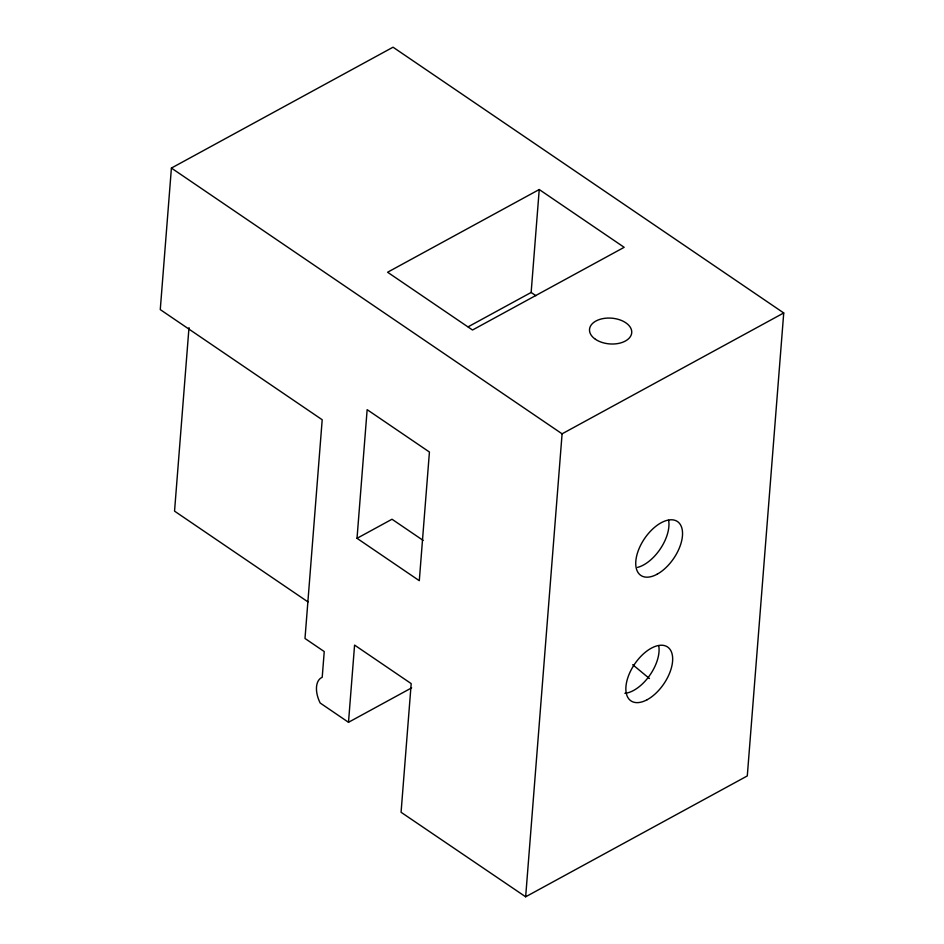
<?xml version="1.0" encoding="UTF-8"?>
<svg xmlns="http://www.w3.org/2000/svg" width="944" height="944" viewBox="0 0 944 944"><rect width="100%" height="100%" fill="white"/><g stroke="black" fill="none" stroke-linecap="round" stroke-linejoin="round"><path stroke-width="1.42" d="M348.501 722.29L354.578 645.094L411.195 683.609L401.07 812.277L525.655 896.8L747.294 775.933L783.732 312.96L393.046 47.2L171.407 168.067L160.268 309.597L322.199 419.75L304.995 638.474L324.24 651.572L322.211 677.308A23.034 13.322 61.4 0 0 320.193 703.032L348.501 722.29L411.643 687.857M188.989 327.651L174.546 511.141L308.015 601.93M357.021 538.316L367.145 409.661L429.426 452.023L419.301 580.69L357.021 538.316L392.008 519.235L423.16 540.416M468.165 326.801L531.142 292.463L539.236 189.532L624.173 247.316L472.519 330.011L387.595 272.238L539.236 189.532M525.655 896.8L562.093 433.827L783.732 312.96M531.142 292.463L535.909 295.708M171.407 168.067L562.093 433.827M632.728 664.694L649.437 678.535M658.735 645.743A32.58 17.641 -55.8 0 1 649.531 675.644A32.58 17.641 -55.8 0 1 624.881 693.333M668.612 520.297A32.58 17.641 -55.8 0 1 637.554 567.391M657.107 574.223A32.58 17.641 -55.8 0 0 680.353 524.604A32.58 17.641 -55.8 0 0 639.949 546.635A32.58 17.641 -55.8 0 0 657.107 574.223M647.242 699.669A32.58 17.641 -55.8 0 0 670.476 650.05A32.58 17.641 -55.8 0 0 630.073 672.081A32.58 17.641 -55.8 0 0 647.242 699.669M595.463 339.309A21.181 12.921 4.5 0 0 630.958 335.568A21.181 12.921 4.5 0 0 605.47 318.234A21.181 12.921 4.5 0 0 595.463 339.309"/></g></svg>
